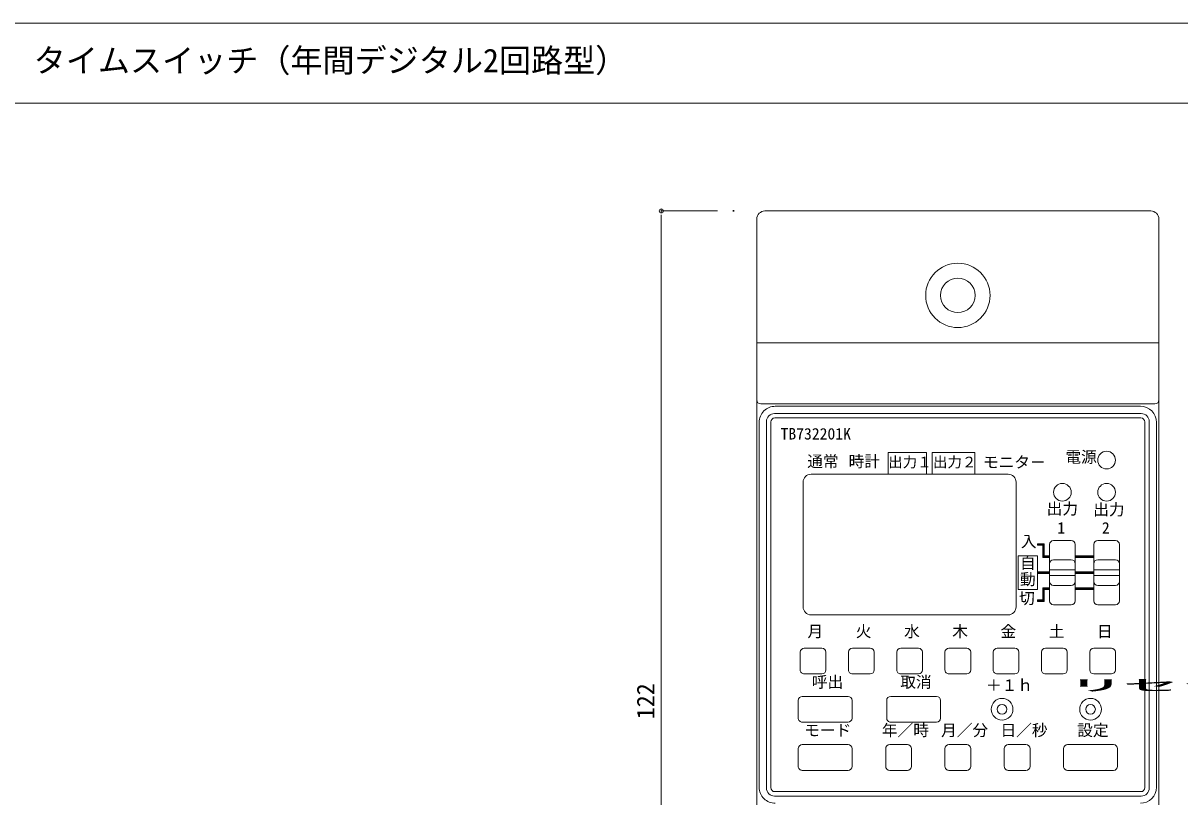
# Model space of a CAD drawing. Units: millimetres, scale not verified. Extents: x -79494 to 6471, y -2774 to 2774.
# Drawn here: x 2541 to 3983, y 118 to 1083 of the extents above; entities that cross this region are included whole.
import ezdxf
from ezdxf.enums import TextEntityAlignment as Align

# ---------------------------------------------------------------- set-up
doc = ezdxf.new("R2010")
doc.units = ezdxf.units.MM
doc.header["$LTSCALE"] = 4
doc.header["$PDMODE"] = 32
doc.header["$PDSIZE"] = 0.8
for name, color, linetype, lineweight in [('0-0_0', 7, 'Continuous', 20), ('0-1_WAKU', 7, 'Continuous', 18), ('0-3_moji', 7, 'Continuous', 18), ('0-5_sunpo', 7, 'Continuous', 18), ('4-0', 7, 'Continuous', 18)]:
    doc.layers.add(name, color=color, linetype=linetype, lineweight=lineweight)
doc.layers.add('0-2_Defpoints', color=7, linetype='Continuous')
doc.styles.add('ＭＳ ゴシック', font='')
doc.styles.get('ＭＳ ゴシック').set_extended_font_data('MS Gothic')

# ---------------------------------------------------------------- blocks, each defined once
blk = doc.blocks.new('_Dot')
at = {"layer": '0-0_0'}
for p, q in [((-0.5, 0), (-1, 0)), ((0.25, 0), (-0.25, 0))]:
    blk.add_line(p, q, dxfattribs=at)
blk.add_circle((0, 0), 0.25, dxfattribs=at)
blk = doc.blocks.new('D2')
at = {"layer": '0-2_Defpoints'}
for p in [(42777.274, 31826.302), (42687.257, 30603.245), (42787.299, 30603.245)]:
    blk.add_point(p, dxfattribs=at)
at = {"layer": '0-5_sunpo', "lineweight": 20}
for p, q in [((42757.274, 31826.302), (42687.257, 31826.302)), ((42687.257, 31816.302), (42687.257, 30613.245)), ((42767.299, 30603.245), (42687.257, 30603.245))]:
    blk.add_line(p, q, dxfattribs=at)
at = {"layer": '0-5_sunpo', "xscale": 10, "yscale": 10}
for p, rotation in [((42687.257, 31826.302), 90), ((42687.257, 30603.245), 270)]:
    blk.add_blockref('_Dot', p, dxfattribs=dict(at, rotation=rotation))
at = {"layer": '0-5_sunpo', "style": 'ＭＳ ゴシック'}
blk.add_text('122', height=21.99, rotation=90, dxfattribs=at).set_placement((42685.257, 31192.274), align=Align.BOTTOM_LEFT)

msp = doc.modelspace()

# ---------------------------------------------------------------- linework, layer by layer
at = {"layer": '0-1_WAKU'}
for p, q in [((-1423.549, 1083), (6470.951, 1083)), ((-1423.549, 983), (6470.951, 983))]:
    msp.add_line(p, q, dxfattribs=at)
at = {"layer": '4-0'}
for p, q in [((3455.187, 838.66), (3455.187, 1.568)), ((3946.415, 848.685), (3465.212, 848.685)), ((3956.44, 838.66), (3956.44, 1.568)), ((3956.44, 684.09), (3455.187, 684.09)), ((3460.2, 608.084), (3951.428, 608.084)), ((3477.242, 596.054), (3934.385, 596.054)), ((3478.245, 605.076), (3933.382, 605.076)), ((3458.197, 129.888), (3458.197, 585.025)), ((3467.217, 586.029), (3467.217, 128.886)), ((3472.731, 585.527), (3472.731, 129.387)), ((3477.743, 590.54), (3933.884, 590.54)), ((3938.896, 585.527), (3938.896, 129.387)), ((3944.41, 586.029), (3944.41, 128.886)), ((3953.433, 129.887), (3953.433, 585.025)), ((3618.787, 547.432), (3618.787, 520.365)), ((3618.787, 547.432), (3666.718, 547.432)), ((3666.718, 547.432), (3666.718, 520.365)), ((3673.736, 547.432), (3673.736, 520.365)), ((3673.736, 547.432), (3726.869, 547.432)), ((3726.869, 547.432), (3726.869, 520.365)), ((3522.859, 520.365), (3768.473, 520.365)), ((3512.834, 510.339), (3512.834, 354.951)), ((3778.498, 510.339), (3778.498, 354.951)), ((3805.062, 433.648), (3813.583, 433.648)), ((3805.062, 431.643), (3805.062, 433.648)), ((3805.062, 432.645), (3812.581, 432.645)), ((3812.581, 432.645), (3812.581, 417.608)), ((3813.584, 433.648), (3813.584, 418.61)), ((3820.099, 432.645), (3820.099, 362.47)), ((3825.112, 437.658), (3847.167, 437.658)), ((3852.18, 432.645), (3852.18, 362.47)), ((3875.237, 432.645), (3875.237, 362.47)), ((3880.25, 437.658), (3902.305, 437.658)), ((3907.317, 432.645), (3907.317, 362.47)), ((3780.999, 418.61), (3780.999, 376.505)), ((3780.999, 418.61), (3805.059, 418.61)), ((3805.059, 418.61), (3805.059, 376.505)), ((3805.062, 431.643), (3811.578, 431.643)), ((3811.578, 431.642), (3811.578, 416.605)), ((3813.583, 418.61), (3820.099, 418.61)), ((3852.18, 418.61), (3875.237, 418.61)), ((3811.578, 416.605), (3820.099, 416.605)), ((3812.581, 417.608), (3820.099, 417.608)), ((3825.112, 413.598), (3847.167, 413.598)), ((3852.18, 417.608), (3875.237, 417.608)), ((3852.18, 416.605), (3875.237, 416.605)), ((3880.25, 413.598), (3902.305, 413.598)), ((3805.062, 396.555), (3805.062, 398.56)), ((3805.062, 398.56), (3820.099, 398.56)), ((3805.062, 397.558), (3820.099, 397.558)), ((3805.062, 396.555), (3820.099, 396.555)), ((3820.099, 401.066), (3852.18, 401.066)), ((3820.099, 394.049), (3852.18, 394.049)), ((3852.18, 398.56), (3875.237, 398.56)), ((3852.18, 397.558), (3875.237, 397.558)), ((3852.18, 396.555), (3875.237, 396.555)), ((3875.237, 401.066), (3907.317, 401.066)), ((3875.237, 394.049), (3907.317, 394.049)), ((3780.999, 376.505), (3805.059, 376.505)), ((3811.578, 378.51), (3811.578, 363.472)), ((3811.578, 378.51), (3820.099, 378.51)), ((3812.581, 377.507), (3812.581, 362.47)), ((3812.581, 377.507), (3820.099, 377.507)), ((3813.583, 376.505), (3820.099, 376.505)), ((3813.584, 376.505), (3813.584, 361.467)), ((3825.112, 381.517), (3847.167, 381.517)), ((3852.18, 378.51), (3875.237, 378.51)), ((3852.18, 377.507), (3875.237, 377.507)), ((3852.18, 376.505), (3875.237, 376.505)), ((3880.25, 381.517), (3902.305, 381.517)), ((3805.062, 363.472), (3811.578, 363.472)), ((3805.062, 361.467), (3805.062, 363.472)), ((3805.062, 362.47), (3812.581, 362.47)), ((3805.062, 361.467), (3813.583, 361.467)), ((3825.112, 357.457), (3847.167, 357.457)), ((3880.25, 357.457), (3902.305, 357.457)), ((3522.859, 344.926), (3768.473, 344.926)), ((3514.337, 303.322), (3536.392, 303.322)), ((3574.488, 303.322), (3596.543, 303.322)), ((3634.638, 303.322), (3656.693, 303.322)), ((3694.788, 303.322), (3716.844, 303.322)), ((3754.937, 303.322), (3776.992, 303.322)), ((3815.087, 303.322), (3837.142, 303.322)), ((3875.238, 303.322), (3897.293, 303.322)), ((3509.325, 298.309), (3509.325, 276.254)), ((3541.405, 298.309), (3541.405, 276.254)), ((3569.475, 298.309), (3569.475, 276.254)), ((3601.555, 298.309), (3601.555, 276.254)), ((3629.625, 298.309), (3629.625, 276.254)), ((3661.706, 298.309), (3661.706, 276.254)), ((3689.776, 298.309), (3689.776, 276.254)), ((3721.856, 298.309), (3721.856, 276.254)), ((3749.924, 298.309), (3749.924, 276.254)), ((3782.004, 298.309), (3782.004, 276.254)), ((3810.075, 298.309), (3810.075, 276.254)), ((3842.155, 298.309), (3842.155, 276.254)), ((3870.225, 298.309), (3870.225, 276.254)), ((3902.305, 298.309), (3902.305, 276.254)), ((3514.337, 271.242), (3536.392, 271.242)), ((3574.488, 271.242), (3596.543, 271.242)), ((3634.638, 271.242), (3656.693, 271.242)), ((3694.788, 271.242), (3716.844, 271.242)), ((3754.937, 271.242), (3776.992, 271.242)), ((3815.087, 271.242), (3837.142, 271.242)), ((3875.238, 271.242), (3897.293, 271.242)), ((3506.816, 238.159), (3506.816, 216.104)), ((3511.829, 243.172), (3568.971, 243.172)), ((3573.984, 238.159), (3573.984, 216.104)), ((3617.092, 238.159), (3617.092, 216.104)), ((3622.104, 243.172), (3679.247, 243.172)), ((3684.26, 238.159), (3684.26, 216.104)), ((3511.829, 211.091), (3568.971, 211.091)), ((3622.104, 211.091), (3679.247, 211.091)), ((3506.816, 178.009), (3506.816, 155.954)), ((3511.829, 183.021), (3568.971, 183.021)), ((3573.984, 178.009), (3573.984, 155.954)), ((3615.838, 178.009), (3615.838, 155.954)), ((3620.851, 183.021), (3642.906, 183.021)), ((3647.918, 178.009), (3647.918, 155.954)), ((3689.773, 178.009), (3689.773, 155.954)), ((3694.785, 183.021), (3716.84, 183.021)), ((3721.853, 178.009), (3721.853, 155.954)), ((3763.707, 178.009), (3763.707, 155.954)), ((3768.72, 183.021), (3790.775, 183.021)), ((3795.787, 178.009), (3795.787, 155.954)), ((3837.642, 178.009), (3837.642, 155.954)), ((3842.654, 183.021), (3899.797, 183.021)), ((3904.809, 178.009), (3904.809, 155.954)), ((3511.829, 150.941), (3568.971, 150.941)), ((3620.851, 150.941), (3642.906, 150.941)), ((3694.785, 150.941), (3716.84, 150.941)), ((3768.72, 150.941), (3790.775, 150.941)), ((3842.654, 150.941), (3899.797, 150.941)), ((3477.242, 118.861), (3934.385, 118.861)), ((3477.743, 124.375), (3933.884, 124.375))]:
    msp.add_line(p, q, dxfattribs=at)
for centre, radius in [((3705.814, 743.422), 40.1), ((3705.814, 743.422), 21.554), ((3891.277, 537.908), 11.028), ((3836.139, 497.808), 11.028), ((3891.277, 497.808), 11.028), ((3760.95, 227.131), 13.534), ((3760.95, 227.131), 6.015), ((3871.226, 227.131), 13.534), ((3871.226, 227.131), 6.015)]:
    msp.add_circle(centre, radius, dxfattribs=at)
for centre, radius, start, end in [((3465.212, 838.66), 10.025, 90, 180), ((3946.415, 838.66), 10.025, 0, 90), ((3460.2, 613.096), 5.013, 180, 270), ((3951.428, 613.096), 5.013, 270, 0), ((3478.245, 585.026), 20.05, 89.99956, 180), ((3477.242, 586.029), 10.025, 90, 180), ((3933.382, 585.026), 20.05, 0, 89.99956), ((3934.385, 586.029), 10.025, 0, 90), ((3477.743, 585.527), 5.013, 90, 180), ((3933.884, 585.527), 5.013, 0, 90), ((3522.859, 510.339), 10.025, 90, 180), ((3768.473, 510.339), 10.025, 0, 90), ((3825.112, 432.645), 5.013, 90, 180), ((3847.167, 432.645), 5.013, 0, 90), ((3880.25, 432.645), 5.013, 90, 180), ((3902.305, 432.645), 5.013, 0, 90), ((3825.112, 408.585), 5.013, 90, 180), ((3847.167, 408.585), 5.013, 0, 90), ((3880.25, 408.585), 5.013, 90, 180), ((3902.305, 408.585), 5.013, 0, 90), ((3825.112, 386.53), 5.013, 180, 270), ((3847.167, 386.53), 5.013, 270, 0), ((3880.25, 386.53), 5.013, 180, 270), ((3902.305, 386.53), 5.013, 270, 0), ((3825.112, 362.47), 5.013, 180, 270), ((3847.167, 362.47), 5.013, 270, 0), ((3880.25, 362.47), 5.013, 180, 270), ((3902.305, 362.47), 5.013, 270, 0), ((3522.859, 354.951), 10.025, 180, 270), ((3768.473, 354.951), 10.025, 270, 0), ((3514.337, 298.309), 5.013, 89.99999, 179.99995), ((3536.392, 298.309), 5.013, 0, 89.99999), ((3574.488, 298.309), 5.013, 89.99999, 179.99995), ((3596.543, 298.309), 5.013, 0, 89.99999), ((3634.638, 298.309), 5.013, 89.99999, 179.99995), ((3656.693, 298.309), 5.013, 0, 89.99999), ((3694.788, 298.309), 5.013, 89.99999, 179.99995), ((3716.844, 298.309), 5.013, 0, 89.99999), ((3754.937, 298.309), 5.013, 89.99999, 179.99995), ((3776.992, 298.309), 5.013, 0, 89.99999), ((3815.087, 298.309), 5.013, 89.99999, 179.99995), ((3837.142, 298.309), 5.013, 0, 89.99999), ((3875.238, 298.309), 5.013, 90, 180), ((3897.293, 298.309), 5.013, 0, 90), ((3514.337, 276.254), 5.013, 179.99995, 270), ((3536.392, 276.254), 5.013, 270.00006, 0), ((3574.488, 276.254), 5.013, 179.99995, 270), ((3596.543, 276.254), 5.013, 270.00006, 0), ((3634.638, 276.254), 5.013, 179.99995, 270), ((3656.693, 276.254), 5.013, 270.00006, 0), ((3694.788, 276.254), 5.013, 179.99995, 270), ((3716.844, 276.254), 5.013, 270.00006, 0), ((3754.937, 276.254), 5.013, 179.99995, 270), ((3776.992, 276.254), 5.013, 270.00006, 0), ((3815.087, 276.254), 5.013, 179.99995, 270), ((3837.142, 276.254), 5.013, 270.00006, 0), ((3875.238, 276.254), 5.013, 180, 270), ((3897.293, 276.254), 5.013, 270, 0), ((3511.829, 238.159), 5.013, 89.99997, 179.99995), ((3568.971, 238.159), 5.013, 0, 89.99997), ((3622.104, 238.159), 5.013, 89.99997, 179.99995), ((3679.247, 238.159), 5.013, 0, 89.99997), ((3511.829, 216.104), 5.013, 179.99995, 270), ((3568.971, 216.104), 5.013, 270.00006, 0), ((3622.104, 216.104), 5.013, 179.99995, 270), ((3679.247, 216.104), 5.013, 270.00006, 0), ((3511.829, 178.009), 5.013, 89.99997, 179.99995), ((3568.971, 178.009), 5.013, 0, 89.99997), ((3620.851, 178.009), 5.013, 89.99999, 179.99995), ((3642.906, 178.009), 5.013, 0, 89.99999), ((3694.785, 178.009), 5.013, 89.99999, 179.99995), ((3716.84, 178.009), 5.013, 0, 89.99999), ((3768.72, 178.009), 5.013, 89.99999, 179.99995), ((3790.775, 178.009), 5.013, 0, 89.99999), ((3842.654, 178.009), 5.013, 89.99997, 179.99995), ((3899.797, 178.009), 5.013, 0, 89.99997), ((3511.829, 155.954), 5.013, 179.99995, 270), ((3568.971, 155.954), 5.013, 270.00006, 0), ((3620.851, 155.954), 5.013, 179.99995, 270), ((3642.906, 155.954), 5.013, 270.00006, 0), ((3694.785, 155.954), 5.013, 179.99995, 270), ((3716.84, 155.954), 5.013, 270.00006, 0), ((3768.72, 155.954), 5.013, 179.99995, 270), ((3790.775, 155.954), 5.013, 270.00006, 0), ((3842.654, 155.954), 5.013, 179.99995, 270), ((3899.797, 155.954), 5.013, 270.00006, 0), ((3478.246, 129.888), 20.05, 179.99995, 270.00043), ((3933.382, 129.888), 20.05, 270.00043, 0), ((3477.242, 128.886), 10.025, 180, 270), ((3477.743, 129.387), 5.013, 180, 270), ((3933.884, 129.387), 5.013, 270, 0), ((3934.385, 128.886), 10.025, 270, 0)]:
    msp.add_arc(centre, radius, start, end, dxfattribs=at)

# ---------------------------------------------------------------- block references
at = {"layer": '0-5_sunpo'}
msp.add_blockref('D2', (-39351.152, -30977.617), dxfattribs=at)

# ---------------------------------------------------------------- texts
at = {"layer": '0-3_moji', "style": 'ＭＳ ゴシック'}
msp.add_text('タイムスイッチ（年間デジタル2回路型）', height=29.33, dxfattribs=at).set_placement((2553.701, 1013), align=Align.BOTTOM_LEFT)
at = {"layer": '4-0', "style": 'ＭＳ ゴシック'}
for s, height, p in [('TB732201K', 14.33, (3484.786, 559.313)), ('電源', 14.33, (3839.888, 530.39)), ('通常', 14.33, (3518.074, 524.951)), ('時計', 14.33, (3569.616, 524.951)), ('出力１', 13.23, (3619.01, 524.951)), ('出力２', 13.23, (3674.847, 524.951)), ('モニタ－', 14.33, (3737.127, 523.878)), ('出力', 14.33, (3816.587, 465.893)), ('出力', 14.33, (3874.572, 464.819)), ('1', 14.33, (3829.813, 441.918)), ('2', 14.33, (3885.369, 441.918)), ('入', 14.33, (3784.373, 425.089)), ('自', 14.33, (3783.3, 398.244)), ('動', 14.33, (3783.3, 377.842)), ('切', 14.33, (3782.226, 354.219)), ('月', 14.33, (3518.4, 312.846)), ('火', 14.33, (3578.551, 312.846)), ('水', 14.33, (3638.701, 312.846)), ('木', 14.33, (3698.851, 312.846)), ('金', 14.33, (3759.002, 312.846)), ('土', 14.33, (3819.152, 312.846)), ('日', 14.33, (3879.303, 312.846)), ('呼出', 14.33, (3523.797, 249.688)), ('取消', 14.33, (3634.073, 249.688)), ('＋１ｈ', 14.33, (3740.935, 245.678)), ('モード', 14.33, (3514.261, 189.537)), ('年／時', 14.33, (3611.098, 189.537)), ('月／分', 14.33, (3685.032, 189.537)), ('日／秒', 14.33, (3758.967, 189.537)), ('設定', 14.33, (3854.623, 189.537))]:
    msp.add_text(s, height=height, dxfattribs=at).set_placement(p, align=Align.BOTTOM_LEFT)
at = {"layer": '4-0', "style": 'ＭＳ ゴシック', "width": 7}
msp.add_text('ﾘｾｯﾄ', height=14.33, dxfattribs=at).set_placement((3844.551, 245.678), align=Align.BOTTOM_LEFT)

doc.saveas('drawing.dxf')
